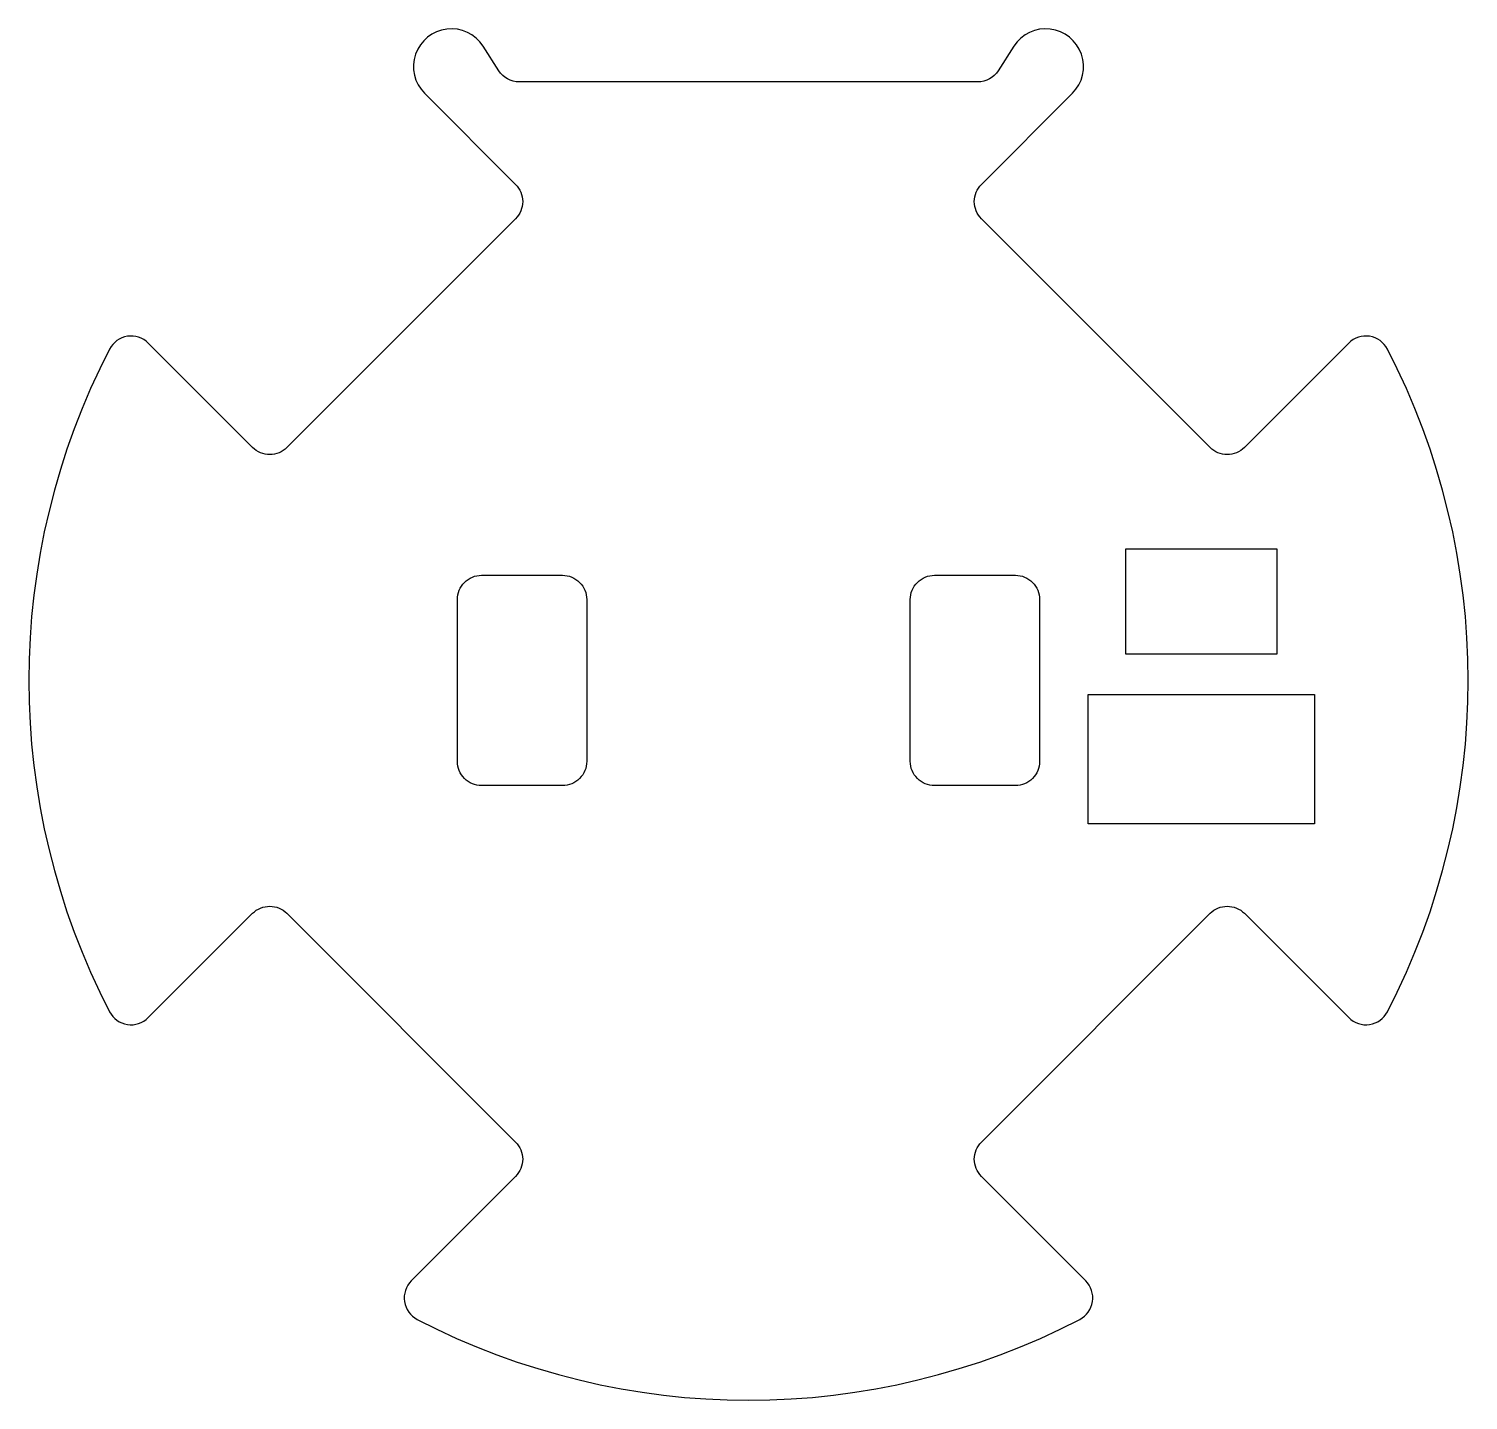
# Model space of a CAD drawing. Header units: millimetres. Extents: x -89 to 89, y -89 to 81.
import ezdxf

# ---------------------------------------------------------------- set-up
doc = ezdxf.new("R2010")
doc.units = ezdxf.units.MM
doc.layers.get('0').update_dxf_attribs({"linetype": 'CONTINUOUS'})

msp = doc.modelspace()

# ---------------------------------------------------------------- linework, layer by layer
for points in [[(28.8, 61.32), (40.06, 72.59, 1.114867), (32.82, 78.41), (30.88, 75.39, -0.255993), (28.36, 74), (-28.36, 74, -0.255993), (-30.88, 75.39), (-32.82, 78.41, 1.114872), (-40.06, 72.59), (-28.8, 61.32, -0.414214), (-28.8, 57.08), (-57.08, 28.8, -0.414214), (-61.32, 28.8), (-74.23, 41.7, 0.507314), (-79.01, 40.96, 0.243798), (-79.01, -40.96, 0.507314), (-74.23, -41.7), (-61.32, -28.8, -0.414214), (-57.08, -28.8), (-28.8, -57.08, -0.414214), (-28.8, -61.32), (-41.7, -74.23, 0.507314), (-40.96, -79.01, 0.243798), (40.96, -79.01, 0.507314), (41.7, -74.23), (28.8, -61.32, -0.414214), (28.8, -57.08), (57.08, -28.8, -0.414214), (61.32, -28.8), (74.23, -41.7, 0.507314), (79.01, -40.96, 0.243798), (79.01, 40.96, 0.507314), (74.23, 41.7), (61.32, 28.8, -0.414214), (57.08, 28.8), (28.8, 57.08, -0.414214)], [(-33, 13), (-23, 13, -0.414214), (-20, 10), (-20, -10, -0.414214), (-23, -13), (-33, -13, -0.414214), (-36, -10), (-36, 10, -0.414214)], [(23, 13), (33, 13, -0.414214), (36, 10), (36, -10, -0.414214), (33, -13), (23, -13, -0.414214), (20, -10), (20, 10, -0.414214)]]:
    msp.add_lwpolyline(points, format="xyb", close=True)
for points in [[(46.65, 16.25), (65.35, 16.25), (65.35, 3.25), (46.65, 3.25)], [(42, -1.75), (70, -1.75), (70, -17.75), (42, -17.75)]]:
    msp.add_lwpolyline(points, close=True)

doc.saveas('drawing.dxf')
